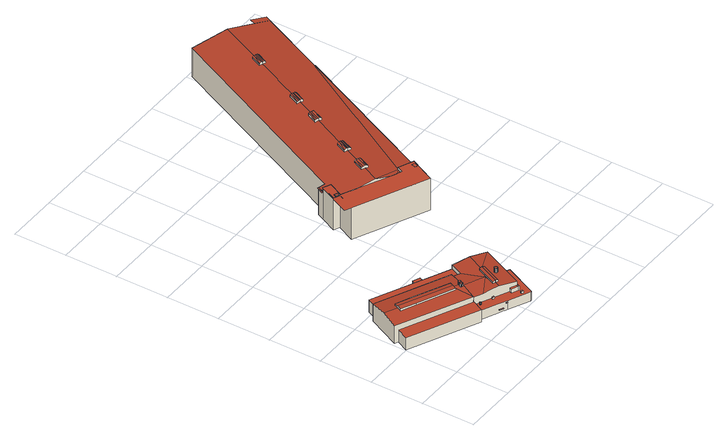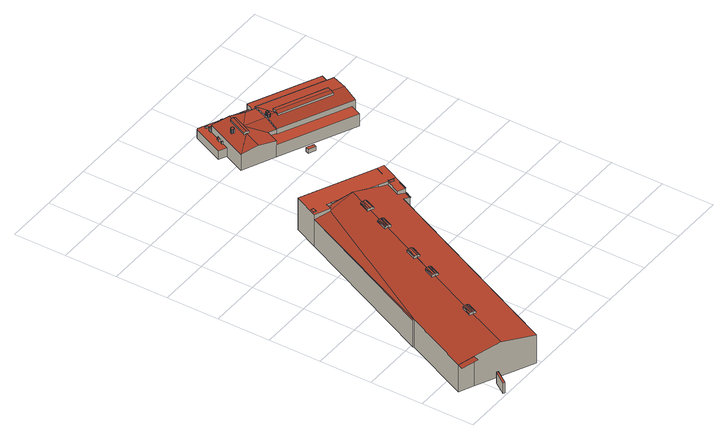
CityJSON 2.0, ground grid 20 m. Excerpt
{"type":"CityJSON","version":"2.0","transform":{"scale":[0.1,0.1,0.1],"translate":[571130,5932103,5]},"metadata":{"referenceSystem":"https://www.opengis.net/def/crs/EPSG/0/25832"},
"CityObjects":{
"building1":{"type":"Building","attributes":{"Grundfläche 2D":"1102.151550","Grundhöhe NN":"6.141"},"children":["building1-1","building1-2","building1-3","building1-4","building1-5","building1-6","building1-7","building1-8","building1-9","building1-10","building1-11","building1-12"],"geometry":[{"type":"Solid","lod":"3","boundaries":[[[[0,1,2,3,4,5]],[[4,3,6,7,8]],[[9,10,11,12]],[[13,14,10,9,15,16,17,18]],[[19,20,21,22,23,24,25,26,27,28,29,30,31,32,33,34,35,36]],[[37,38,39,40,41,42,43,44]],[[45,46,47,48,49,50,42,41],[51,52,53,46]],[[51,46,53,52]],[[47,54,55,56,57,58]],[[58,48,47]],[[57,56,59,60,58]],[[48,60,59,61,62,39,38,63,64,65,66,42,50,49]],[[58,60,59,60,48]],[[67,68,69,70,71,72]],[[73,74,75,76,71,70]],[[77,78,79,80,81,71,76]],[[78,82,83,84,85,86,87,79]],[[83,88,84]],[[89,88,83]],[[90,91,88,89,92,72,71]],[[81,90,71]],[[93,94,95,96,97,98]],[[99,100,101,102,103,104]],[[43,42,66,6,3,2]],[[64,8,7,6,66,65]],[[64,63,38,37,0,5,4,8]],[[37,44,1,0]],[[2,1,44,43]],[[85,84,88,91,16,15,9,12]],[[18,17,16,91,90,81,80,13]],[[80,79,14,13]],[[79,87,10,14]],[[87,86,11,10]],[[12,11,86,85]],[[105,106,107,108,109,110,33,32,31,30,29,28,111,112]],[[110,109,108,33]],[[34,33,108,113]],[[35,34,113,114]],[[36,35,114,115]],[[19,36,115,116]],[[40,39,62,117,118]],[[101,41,40,118,119,102]],[[74,73,70,69,68,67,95,94,61,59,56,55,54,47,46,45,41,101,100]],[[120,117,62,61,94,93]],[[98,97,121,122]],[[93,98,122,120]],[[26,25,24,82,78,77,76,75,74,100,99,27]],[[22,21,20,19,116,123,83,82,24,23]],[[89,83,123,121,97,92]],[[92,97,96,72]],[[72,96,95,67]],[[103,102,119,124]],[[104,103,124,125]],[[28,27,99,104,125,111]],[[114,113,108,107,106,105,112,111,125,124,119,118,117,120,122,121,123,116,115]]]],"semantics":{"surfaces":[{"type":"RoofSurface"},{"type":"WallSurface"},{"type":"GroundSurface"}],"values":[[0,0,0,0,0,0,0,0,0,0,0,0,0,0,0,0,0,0,0,0,0,0,0,1,1,1,1,1,1,1,1,1,1,1,1,1,1,1,1,1,1,1,1,1,1,1,1,1,1,1,1,1,1,1,2]]}}]},
"building1-1":{"type":"BuildingInstallation","parents":["building1"],"geometry":[{"type":"MultiSurface","lod":"3","boundaries":[[[126,127,128,129,130,131,132,133,134,135,136,137,138,139,140,141,142,143,144,145,146,147,148,149,150,151,152,153,154,155,156,157,158,159,160,161,162]],[[160,159,163,164]],[[164,165,161,160]],[[162,161,165,51]],[[53,126,162,51]],[[53,166,127,126]],[[166,167,128,127]],[[129,128,167,168]],[[168,169,130,129]],[[169,170,131,130]],[[170,171,132,131]],[[133,132,171,172]],[[172,173,134,133]],[[173,174,135,134]],[[174,175,136,135]],[[175,176,137,136]],[[138,137,176,52]],[[52,177,139,138]],[[177,178,140,139]],[[178,179,141,140]],[[179,180,142,141]],[[180,181,143,142]],[[181,182,144,143]],[[182,183,145,144]],[[183,184,146,145]],[[184,185,147,146]],[[185,186,148,147]],[[186,187,149,148]],[[187,188,149]],[[188,189,150,149]],[[189,190,151,150]],[[190,191,152,151]],[[191,192,153,152]],[[192,193,154,153]],[[193,194,155,154]],[[194,195,156,155]],[[195,196,157,156]],[[196,197,158,157]],[[197,163,159,158]]],"semantics":{"surfaces":[{"type":"RoofSurface"},{"type":"WallSurface"}],"values":[0,1,1,1,1,1,1,1,1,1,1,1,1,1,1,1,1,1,1,1,1,1,1,1,1,1,1,1,1,1,1,1,1,1,1,1,1,1,1]}}]},
"building1-2":{"type":"BuildingInstallation","parents":["building1"],"geometry":[{"type":"MultiSurface","lod":"3","boundaries":[[[198,199,200,201,202,203,204,205,206,207,208,209,210,211,212,213,214,215,216,217,218,219,220,221,222,223,224,225,226,227,228,229]],[[230,60,202,201]],[[231,232,198,229]],[[232,233,199,198]],[[233,234,200,199]],[[234,230,201,200]],[[60,235,203,202]],[[235,236,204,203]],[[205,204,236,237]],[[237,238,206,205]],[[238,239,207,206]],[[239,240,207]],[[240,241,208,207]],[[241,242,209,208]],[[242,243,210,209]],[[243,244,211,210]],[[244,245,211]],[[245,246,212,211]],[[246,247,213,212]],[[247,248,214,213]],[[215,214,248,249]],[[249,250,216,215]],[[250,251,217,216]],[[251,252,218,217]],[[252,253,219,218]],[[253,254,220,219]],[[221,220,254,255]],[[255,50,222,221]],[[50,256,223,222]],[[256,257,224,223]],[[257,258,225,224]],[[258,259,226,225]],[[259,48,227,226]],[[48,58,228,227]],[[58,260,229,228]],[[260,231,229]]],"semantics":{"surfaces":[{"type":"RoofSurface"},{"type":"WallSurface"}],"values":[0,1,1,1,1,1,1,1,1,1,1,1,1,1,1,1,1,1,1,1,1,1,1,1,1,1,1,1,1,1,1,1,1,1,1,1]}}]},
"building1-3":{"type":"BuildingInstallation","parents":["building1"],"geometry":[{"type":"MultiSurface","lod":"3","boundaries":[[[261,262,263,264,265,266,267,268,269,270,271,272,273,274,275,276,277,278,279,280,281,282,283,284,285,286,287,288,289,290,291,292,293,294,295,296,297,298]],[[269,268,299,300]],[[270,269,300,301]],[[271,270,301,302]],[[267,266,303,304]],[[268,267,304,299]],[[272,271,302,305]],[[273,272,305,306]],[[274,273,306,307]],[[275,274,307,308]],[[276,275,308,309]],[[277,276,309,310]],[[278,277,310,311]],[[279,278,311,312]],[[280,279,312,313]],[[281,280,313,314]],[[282,281,314,315]],[[283,282,315,316]],[[284,283,316,317]],[[285,284,317,318]],[[286,285,318,319]],[[287,286,319,320]],[[288,287,320,321]],[[289,288,321,322]],[[290,289,322,323]],[[291,290,323,324]],[[292,291,324,325]],[[293,292,325,326]],[[294,293,326,327]],[[295,294,327,328]],[[296,295,328,329]],[[297,296,329,330]],[[298,297,330,331]],[[261,298,331,332]],[[262,261,332,333]],[[263,262,333,334]],[[264,263,334,335]],[[265,264,335,336]],[[266,265,336,303]]],"semantics":{"surfaces":[{"type":"RoofSurface"},{"type":"WallSurface"}],"values":[0,1,1,1,1,1,1,1,1,1,1,1,1,1,1,1,1,1,1,1,1,1,1,1,1,1,1,1,1,1,1,1,1,1,1,1,1,1,1]}}]},
"building1-4":{"type":"BuildingInstallation","parents":["building1"],"geometry":[{"type":"MultiSurface","lod":"3","boundaries":[[[337,338,339,340,341,342,343,344,345]],[[346,347,340,339]],[[347,348,349,350,343,342,341,340]],[[351,352,337,345,344,343,350,353]]],"semantics":{"surfaces":[{"type":"RoofSurface"},{"type":"WallSurface"}],"values":[0,1,1,1]}}]},
"building1-5":{"type":"BuildingInstallation","parents":["building1"],"geometry":[{"type":"MultiSurface","lod":"3","boundaries":[[[354,355,356,357,358,359,360]],[[358,25,26,359]],[[26,361,360,359]],[[354,360,361,362]],[[346,339,355,354,362]],[[339,338,356,355]],[[356,338,337,352,25,358,357]]],"semantics":{"surfaces":[{"type":"RoofSurface"},{"type":"WallSurface"}],"values":[0,1,1,1,1,1,1]}}]},
"building1-6":{"type":"BuildingInstallation","parents":["building1"],"geometry":[{"type":"MultiSurface","lod":"3","boundaries":[[[363,364,365,366,367,368,369,370,371,372,373,374,375,376,377,378,379,380,381,382,383,384,385]],[[386,387,364,363]],[[387,388,365,364]],[[389,390,385,384]],[[390,386,363,385]],[[388,391,366,365]],[[391,392,367,366]],[[392,393,368,367]],[[393,394,369,368]],[[394,395,370,369]],[[395,396,371,370]],[[396,397,372,371]],[[397,398,373,372]],[[398,399,374,373]],[[399,400,375,374]],[[400,401,376,375]],[[401,402,377,376]],[[402,403,378,377]],[[403,404,379,378]],[[404,405,380,379]],[[405,406,381,380]],[[406,407,382,381]],[[407,408,383,382]],[[408,389,384,383]]],"semantics":{"surfaces":[{"type":"RoofSurface"},{"type":"WallSurface"}],"values":[0,1,1,1,1,1,1,1,1,1,1,1,1,1,1,1,1,1,1,1,1,1,1,1]}}]},
"building1-7":{"type":"BuildingInstallation","parents":["building1"],"geometry":[{"type":"MultiSurface","lod":"3","boundaries":[[[409,410,411,412]],[[21,413,412,411]],[[409,412,413,414]],[[414,20,410,409]],[[20,21,411,410]]],"semantics":{"surfaces":[{"type":"RoofSurface"},{"type":"WallSurface"}],"values":[0,1,1,1,1]}}]},
"building1-8":{"type":"BuildingInstallation","parents":["building1"],"geometry":[{"type":"MultiSurface","lod":"3","boundaries":[[[415,416,417,418]],[[415,418,419,420]],[[421,419,418,417]],[[420,422,416,415]],[[417,416,422,421]]],"semantics":{"surfaces":[{"type":"RoofSurface"},{"type":"WallSurface"}],"values":[0,1,1,1,1]}}]},
"building1-9":{"type":"BuildingInstallation","parents":["building1"],"geometry":[{"type":"MultiSurface","lod":"3","boundaries":[[[423,424,425,426]],[[426,425,427,428]],[[423,426,428,429]],[[424,423,429,430]],[[425,424,430,427]]],"semantics":{"surfaces":[{"type":"RoofSurface"},{"type":"WallSurface"}],"values":[0,1,1,1,1]}}]},
"building1-10":{"type":"BuildingInstallation","parents":["building1"],"geometry":[{"type":"MultiSurface","lod":"3","boundaries":[[[431,432,433,434]],[[23,435,434,433]],[[431,434,435,436]],[[22,432,431,436]],[[432,22,23,433]]],"semantics":{"surfaces":[{"type":"RoofSurface"},{"type":"WallSurface"}],"values":[0,1,1,1,1]}}]},
"building1-11":{"type":"BuildingInstallation","parents":["building1"],"geometry":[{"type":"MultiSurface","lod":"3","boundaries":[[[437,438,439,440]],[[439,438,441,442]],[[440,439,442,443]],[[437,440,443,444]],[[438,437,444,441]],[[442,441,444,443]]],"semantics":{"surfaces":[{"type":"RoofSurface"},{"type":"WallSurface"},{"type":"OuterCeilingSurface"}],"values":[0,1,1,1,1,2]}}]},
"building1-12":{"type":"BuildingInstallation","parents":["building1"],"geometry":[{"type":"MultiSurface","lod":"3","boundaries":[[[110,445,446,447]],[[109,448,445,110]],[[448,449,446,445]],[[449,450,447,446]],[[450,109,110,447]],[[449,448,109,450]]],"semantics":{"surfaces":[{"type":"RoofSurface"},{"type":"WallSurface"},{"type":"OuterCeilingSurface"}],"values":[0,1,1,1,1,2]}}]},
"building2":{"type":"Building","attributes":{"Grundfläche 2D":"4.107556","Grundhöhe NN":"6.584"},"geometry":[{"type":"Solid","lod":"3","boundaries":[[[[451,452,453,454]],[[455,456,454,453]],[[456,457,451,454]],[[457,458,452,451]],[[458,455,453,452]],[[458,457,456,455]]]],"semantics":{"surfaces":[{"type":"RoofSurface"},{"type":"WallSurface"},{"type":"GroundSurface"}],"values":[[0,1,1,1,1,2]]}}]},
"building3":{"type":"Building","attributes":{"Grundfläche 2D":"3025.497255","Grundhöhe NN":"5.849"},"children":["building3-1","building3-2"],"geometry":[{"type":"Solid","lod":"3","boundaries":[[[[459,460,461]],[[462,463,464,465]],[[466,467,464]],[[465,464,467]],[[461,460,468]],[[460,463,462,468]],[[469,470,471]],[[472,473,474,475]],[[476,477,472,475]],[[476,478,479]],[[476,479,477]],[[469,474,473,480]],[[469,480,470]],[[481,482,483]],[[484,485,486,487]],[[485,484,488,489]],[[490,491,488]],[[489,488,491]],[[492,482,487,486]],[[483,482,492]],[[493,494,495]],[[496,497,498,499]],[[497,496,500,501]],[[502,500,503]],[[501,500,502]],[[504,494,499,498]],[[495,494,504]],[[505,506,507]],[[508,506,509,510]],[[511,512,513,510,509,514]],[[515,516,511]],[[512,511,516]],[[507,506,508]],[[517,518,519,520,521,522,523,524,525,526,527,528,529,530,531,532,533,534,535,536,537,538,539,540,541,542,543,544,545,546,547,548,549,550,551]],[[552,535,553,554]],[[552,555,535]],[[548,547,556]],[[557,555,552]],[[558,559,555]],[[560,559,558]],[[521,520,561,562,517,551,563,564,565,566,548,556,567,568,569,544,543,570,571,572,573,574,540,539,575,576,536,535,555,559,577,578,579,580]],[[581,582,583,584,585,586,587,553,534,588,589,590,591,592,593,594,595,596]],[[597,598,599,600,601]],[[459,575,539,538,466,464,463,460]],[[538,537,467,466]],[[537,536,576,461,468,462,465,467]],[[576,575,459,461]],[[469,471,561,520,475,474]],[[475,520,519,478,476]],[[519,518,479,478]],[[518,517,472,477,479]],[[473,472,517,562,470,480]],[[562,561,471,470]],[[572,571,570,543,484,487,482,481]],[[484,543,542,490,488]],[[542,541,491,490]],[[491,541,540,485,489]],[[485,540,574,573,483,492,486]],[[573,572,481,483]],[[493,564,563,551,496,499,494]],[[496,551,550,503,500]],[[550,549,502,503]],[[502,549,548,497,501]],[[497,548,566,565,495,504,498]],[[565,564,493,495]],[[505,567,556,547,514,509,506]],[[547,546,515,511,514]],[[546,545,516,515]],[[516,545,544,513,512]],[[544,569,568,507,508,510,513]],[[568,567,505,507]],[[599,598,602,603]],[[600,599,603,604]],[[605,597,601,600,604,606]],[[598,597,605,602]],[[559,560,607,608]],[[577,559,608,609]],[[580,577,609,610]],[[522,521,580,610,611]],[[523,522,611,612]],[[524,523,612,613]],[[529,614,524,613,615]],[[553,535,534]],[[560,558,616,607]],[[584,555,557,585]],[[585,557,552,586]],[[586,552,554,587]],[[554,553,587]],[[533,588,534]],[[588,533,532,589]],[[589,532,531,590]],[[590,531,530,591]],[[591,530,529,592]],[[592,529,615,617,618]],[[619,618,617,620]],[[581,619,620,621]],[[582,581,621,622]],[[582,622,616,558,583]],[[583,558,555,584]],[[604,603,602,605,606]],[[612,611,610,609,608,607,616,622,621,620,617,615,613]],[[526,525,524,614,529,528,527]],[[580,579,578,577]],[[619,581,596,595,594,593,592,618]]]],"semantics":{"surfaces":[{"type":"RoofSurface"},{"type":"WallSurface"},{"type":"GroundSurface"}],"values":[[0,0,0,0,0,0,0,0,0,0,0,0,0,0,0,0,0,0,0,0,0,0,0,0,0,0,0,0,0,0,0,0,0,0,0,0,0,0,0,0,0,0,0,1,1,1,1,1,1,1,1,1,1,1,1,1,1,1,1,1,1,1,1,1,1,1,1,1,1,1,1,1,1,1,1,1,1,1,1,1,1,1,1,1,1,1,1,1,1,1,1,1,1,1,1,1,1,1,1,2,2,0,0,0]]}}]},
"building3-1":{"type":"BuildingInstallation","parents":["building3"],"geometry":[{"type":"MultiSurface","lod":"3","boundaries":[[[623,624,625,626]],[[626,625,627,628]],[[628,629,623,626]],[[624,623,629,630]],[[630,627,625,624]]],"semantics":{"surfaces":[{"type":"RoofSurface"},{"type":"WallSurface"}],"values":[0,1,1,1,1]}}]},
"building3-2":{"type":"BuildingInstallation","parents":["building3"],"geometry":[{"type":"MultiSurface","lod":"3","boundaries":[[[631,632,633,634]],[[634,633,635,636]],[[631,634,636,637]],[[632,631,637,638]],[[633,632,638,635]]],"semantics":{"surfaces":[{"type":"RoofSurface"},{"type":"WallSurface"}],"values":[0,1,1,1,1]}}]}
},
"vertices":[
[81,276,96],[134,251,96],[272,188,96],[279,203,98],[88,292,98],[88,291,98],[286,218,96],[151,281,96],[95,307,96],[419,183,94],[383,106,94],[392,102,91],[427,179,91],[374,110,91],[382,106,94],[418,183,94],[409,187,91],[396,159,91],[392,150,91],[476,146,47],[466,123,47],[464,119,47],[459,109,47],[453,95,47],[435,57,47],[433,58,47],[410,69,47],[285,127,47],[269,91,47],[333,61,47],[334,61,47],[349,54,47],[357,50,47],[364,47,47],[445,9,47],[449,10,47],[505,132,47],[81,276,89],[88,291,91],[40,313,91],[11,252,82],[282,125,82],[279,203,91],[272,188,89],[134,251,89],[283,128,83],[307,178,89],[311,187,90],[306,191,91],[303,193,91],[302,193,91],[305,182,90],[303,191,90],[305,183,90],[311,188,90],[311,188,91],[311,189,91],[309,190,91],[307,191,91],[315,197,89],[311,194,90],[340,250,82],[69,376,82],[88,292,90],[95,307,89],[151,281,89],[286,218,89],[338,247,77],[315,197,82],[311,189,83],[311,188,83],[389,152,83],[366,233,77],[311,187,83],[283,128,77],[285,127,77],[318,112,77],[348,98,82],[373,86,85],[382,106,85],[374,110,84],[387,140,84],[435,57,77],[511,223,77],[419,183,85],[427,179,84],[392,102,84],[383,106,85],[418,183,85],[450,251,85],[396,159,84],[409,187,84],[388,280,77],[82,370,61],[340,250,61],[338,247,61],[366,233,61],[388,280,61],[102,414,61],[285,127,61],[283,128,61],[282,125,61],[24,246,61],[3,201,61],[263,80,61],[334,61,11],[349,54,11],[357,50,11],[364,47,11],[364,47,42],[364,47,44],[269,91,11],[333,61,11],[445,9,11],[449,10,11],[505,132,11],[476,146,11],[69,376,11],[11,252,11],[24,246,11],[82,370,11],[388,280,11],[102,414,11],[511,223,11],[3,201,11],[263,80,11],
[305,183,100],[306,183,100],[306,184,100],[306,185,100],[307,185,100],[307,186,100],[306,187,100],[306,188,100],[306,189,100],[305,189,100],[305,190,100],[304,190,100],[303,191,100],[302,191,100],[301,191,100],[300,191,100],[299,190,100],[298,190,100],[298,189,100],[297,189,100],[297,188,100],[297,187,100],[296,186,100],[297,185,100],[297,184,100],[297,183,100],[298,183,100],[298,182,100],[299,182,100],[299,181,100],[300,181,100],[301,181,100],[302,181,100],[303,181,100],[304,181,100],[304,182,100],[305,182,100],[303,181,89],[304,181,89],[304,182,90],[306,183,90],[306,184,90],[306,185,90],[307,185,90],[307,186,90],[306,187,90],[306,188,90],[306,189,90],[305,189,90],[305,190,90],[304,190,90],[302,191,90],[301,191,90],[300,191,90],[299,190,90],[298,190,90],[298,189,90],[297,189,90],[297,188,90],[297,187,90],[296,186,90],[297,185,90],[297,185,89],[297,184,89],[297,183,89],[298,183,89],[298,182,89],[299,182,89],[299,181,89],[300,181,89],[301,181,89],[302,181,89],
[309,192,100],[310,192,100],[310,193,100],[311,193,100],[311,194,100],[311,195,100],[311,196,100],[311,197,100],[311,198,100],[310,199,100],[309,200,100],[308,201,100],[307,201,100],[306,201,100],[305,201,100],[304,200,100],[303,200,100],[302,199,100],[302,198,100],[301,197,100],[301,196,100],[301,195,100],[301,194,100],[302,194,100],[302,193,100],[302,192,100],[303,192,100],[304,191,100],[305,191,100],[306,191,100],[307,191,100],[308,191,100],[311,193,90],[308,191,90],[309,192,90],[310,192,90],[310,193,90],[311,195,90],[311,196,90],[311,197,90],[311,198,90],[310,199,90],[310,199,89],[309,200,89],[308,201,89],[307,201,89],[306,201,89],[306,201,90],[305,201,90],[304,200,90],[303,200,90],[302,199,90],[302,198,90],[301,197,90],[301,196,90],[301,195,90],[301,194,90],[302,194,91],[302,192,91],[303,192,91],[304,191,91],[305,191,91],[308,191,91],
[432,134,98],[433,134,98],[434,133,98],[435,133,98],[436,133,98],[437,134,98],[438,134,98],[439,135,98],[440,136,98],[440,137,98],[441,137,98],[441,138,98],[441,139,98],[441,140,98],[441,141,98],[441,142,98],[440,142,98],[440,143,98],[439,144,98],[438,145,98],[437,145,98],[436,145,98],[435,146,98],[434,146,98],[433,145,98],[432,145,98],[431,144,98],[430,144,98],[430,143,98],[429,142,98],[429,141,98],[429,140,98],[429,139,98],[429,138,98],[429,137,98],[430,136,98],[431,135,98],[431,134,98],[439,135,81],[440,136,81],[440,137,80],[441,137,80],[437,134,81],[438,134,81],[441,138,81],[441,139,81],[441,140,81],[441,141,81],[441,142,81],[440,142,81],[440,143,81],[439,144,81],[438,145,81],[437,145,81],[436,145,81],[435,146,82],[434,146,82],[433,145,82],[432,145,82],[431,144,82],[430,144,82],[430,143,82],[429,142,82],[429,141,82],[429,140,82],[429,139,82],[429,138,82],[429,137,82],[430,136,82],[431,135,81],[431,134,81],[432,134,81],[433,134,81],[434,133,81],[435,133,81],[436,133,81],
[433,57,62],[429,50,62],[429,49,62],[434,47,62],[435,49,62],[436,51,62],[438,55,62],[436,56,62],[434,57,62],[429,49,47],[434,47,47],[435,49,47],[436,51,47],[438,55,47],[434,57,47],[433,57,47],[436,56,47],
[429,48,63],[429,49,63],[429,50,63],[433,57,63],[433,58,63],[410,69,63],[405,58,63],[405,58,47],[429,48,47],
[301,107,55],[302,107,55],[302,108,55],[302,109,55],[302,110,55],[302,111,55],[301,111,55],[301,112,55],[300,112,55],[299,112,55],[298,112,55],[297,112,55],[297,111,55],[296,111,55],[296,110,55],[296,109,55],[296,108,55],[297,108,55],[297,107,55],[298,106,55],[299,106,55],[300,106,55],[301,106,55],[301,107,47],[302,107,47],[302,108,47],[300,106,47],[301,106,47],[302,109,47],[302,110,47],[302,111,47],[301,111,47],[301,112,47],[300,112,47],[299,112,47],[298,112,47],[297,112,47],[297,111,47],[296,111,47],[296,110,47],[296,109,47],[296,108,47],[297,108,47],[297,107,47],[298,106,47],[299,106,47],
[470,121,56],[466,123,56],[464,119,56],[468,117,56],[468,117,47],[470,121,47],
[347,96,53],[344,91,53],[351,88,53],[353,93,53],[353,93,47],[347,96,47],[351,88,47],[344,91,47],
[428,27,54],[430,33,54],[424,36,54],[421,30,54],[424,36,47],[421,30,47],[428,27,47],[430,33,47],
[465,107,56],[459,109,56],[453,95,56],[458,93,56],[458,93,47],[465,107,47],
[347,49,26],[349,54,26],[334,61,26],[331,56,26],[349,54,24],[334,61,24],[331,56,24],[347,49,24],
[357,50,44],[355,45,44],[361,42,44],[357,50,42],[355,45,42],[361,42,42],
[315,347,33],[321,360,33],[294,372,33],[288,360,33],[294,372,16],[288,360,16],[315,347,16],[321,360,16],
[606,784,155],[602,786,159],[588,745,155],[578,750,159],[596,789,159],[590,792,159],[573,752,159],[584,794,155],[566,755,155],[584,747,159],[872,1369,159],[858,1328,155],[876,1367,155],[846,1333,159],[848,1332,159],[866,1372,159],[864,1372,159],[860,1374,159],[843,1335,159],[854,1377,155],[836,1338,155],[854,1330,159],[652,883,155],[648,884,159],[634,843,155],[641,888,159],[623,848,159],[624,848,159],[642,887,159],[636,890,159],[619,850,159],[630,893,155],[612,853,155],[630,845,159],[777,1153,155],[773,1155,159],[759,1114,155],[766,1159,159],[748,1119,159],[749,1119,159],[767,1158,159],[761,1161,159],[744,1121,159],[737,1124,155],[755,1163,155],[755,1116,159],[729,1049,155],[725,1051,159],[711,1010,155],[707,1012,159],[719,1054,159],[701,1015,159],[713,1057,159],[696,1017,159],[700,1015,159],[718,1054,159],[707,1059,155],[689,1020,155],[846,1333,150],[836,1338,148],[854,1377,148],[864,1372,150],[937,1530,150],[815,1587,125],[462,828,125],[439,838,121],[436,840,120],[423,813,120],[425,812,120],[426,813,120],[428,813,121],[454,800,126],[428,745,126],[461,730,132],[461,729,132],[493,714,139],[549,688,150],[578,750,150],[566,755,148],[584,794,148],[596,789,150],[623,848,150],[612,853,148],[630,893,148],[641,888,150],[700,1015,150],[689,1020,148],[707,1059,148],[718,1054,150],[748,1119,150],[737,1124,148],[755,1163,148],[766,1159,150],[624,655,133],[598,665,139],[623,653,133],[651,670,130],[719,1054,150],[641,647,130],[708,645,121],[966,1208,120],[969,1207,119],[876,1367,148],[858,1328,148],[767,1158,150],[777,1153,148],[759,1114,148],[755,1116,149],[729,1049,148],[711,1010,148],[701,1015,150],[642,887,150],[648,884,149],[652,883,148],[634,843,148],[630,845,149],[606,784,148],[588,745,148],[1082,1462,120],[1092,1482,120],[1038,1509,131],[1029,1487,131],[391,676,139],[663,550,139],[708,645,139],[651,670,139],[641,647,139],[624,655,139],[623,653,139],[461,729,139],[461,730,139],[428,745,139],[454,800,139],[428,813,139],[426,813,139],[425,812,139],[424,813,139],[366,687,139],[968,1540,52],[973,1538,52],[1008,1587,52],[1003,1591,52],[968,1541,52],[973,1538,8],[1008,1587,8],[1003,1591,8],[968,1540,8],[968,1541,8],[969,1207,8],[966,1208,8],[1082,1462,8],[1029,1487,8],[815,1587,8],[462,828,8],[439,838,8],[428,814,121],[428,813,8],[708,645,8],[400,754,8],[400,754,139],[423,743,139],[423,743,8],[391,676,8],[663,550,8],
[424,746,141],[428,755,141],[414,761,141],[410,752,141],[414,761,139],[410,752,139],[424,746,139],[428,755,139],
[683,625,141],[692,621,141],[698,635,141],[689,639,141],[698,635,139],[689,639,139],[683,625,139],[692,621,139]
]}
